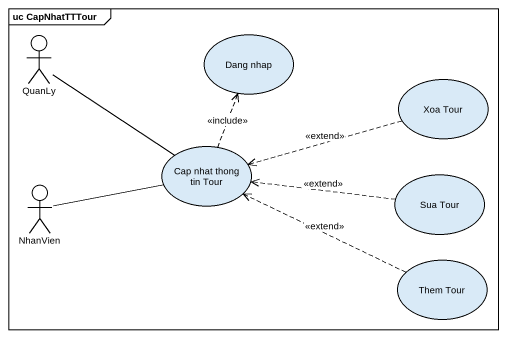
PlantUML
@startuml
mainframe uc CapNhatTTTour
actor QuanLy
usecase "Dang nhap" as Dang_nhap
usecase "Xoa Tour" as Xoa_Tour
usecase "Cap nhat thong tin Tour" as Cap_nhat_thong_tin_Tour
actor NhanVien
usecase "Sua Tour" as Sua_Tour
usecase "Them Tour" as Them_Tour
QuanLy -- Cap_nhat_thong_tin_Tour
Xoa_Tour .left.> Cap_nhat_thong_tin_Tour : <<extend>>
Cap_nhat_thong_tin_Tour .up.> Dang_nhap : <<include>>
NhanVien -right- Cap_nhat_thong_tin_Tour
Sua_Tour .left.> Cap_nhat_thong_tin_Tour : <<extend>>
Them_Tour .left.> Cap_nhat_thong_tin_Tour : <<extend>>
@enduml
